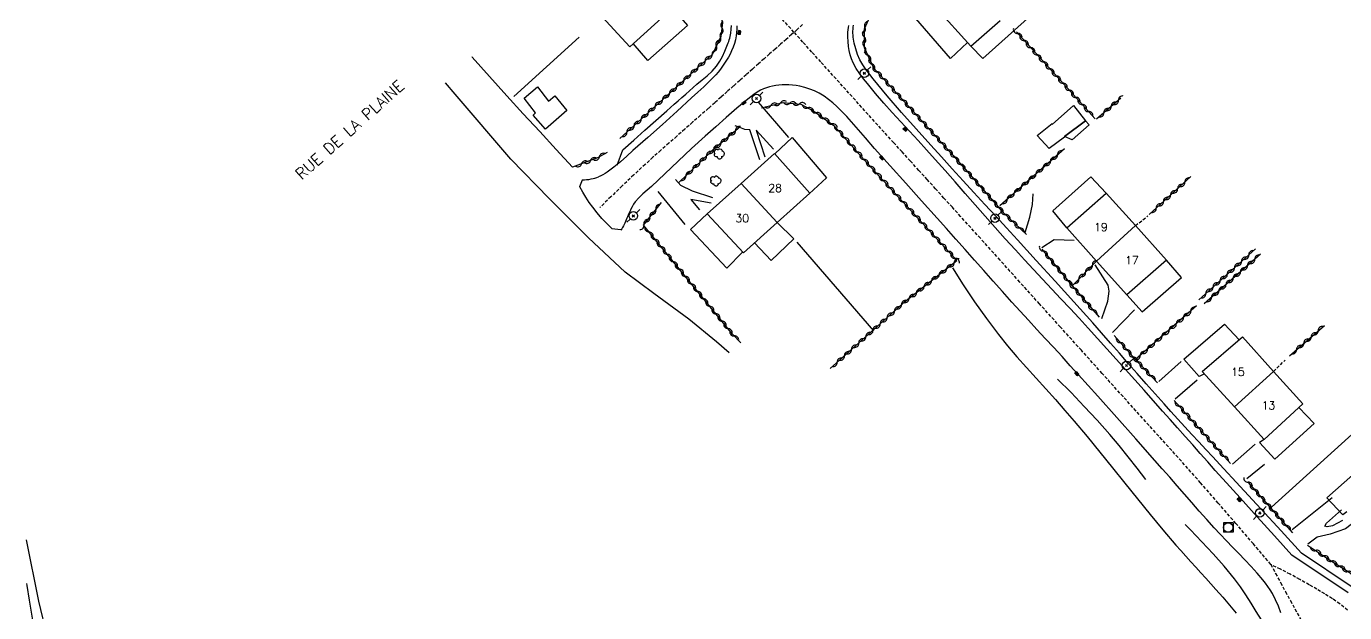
# Model space of a CAD drawing. Header units: millimetres. Extents: x 137000 to 138002, y 152999 to 154002.
# Drawn here: x 137000 to 137205.9, y 153732.7 to 153824.3 of the extents above; entities that cross this region are included whole.
import ezdxf
from ezdxf.enums import TextEntityAlignment as Align

# ---------------------------------------------------------------- set-up
doc = ezdxf.new("R2010")
doc.units = ezdxf.units.MM
doc.linetypes.add('DASHED', pattern=[0.75, 0.5, -0.25])
doc.layers.get('0').update_dxf_attribs({"linetype": 'CONTINUOUS'})
for name, color, linetype in [('W0001', 6, 'DASHED'), ('W0008', 7, 'CONTINUOUS'), ('W0014', 7, 'CONTINUOUS'), ('W0017', 7, 'CONTINUOUS'), ('W0101', 7, 'CONTINUOUS'), ('W0104', 1, 'CONTINUOUS'), ('W0112', 1, 'DASHED'), ('W0211', 2, 'CONTINUOUS'), ('W0300', 7, 'CONTINUOUS'), ('W0310', 3, 'CONTINUOUS'), ('W0330', 7, 'CONTINUOUS'), ('W0401', 7, 'CONTINUOUS'), ('W0420', 7, 'CONTINUOUS'), ('W0473', 7, 'CONTINUOUS'), ('W0989', 7, 'CONTINUOUS'), ('W0991', 7, 'CONTINUOUS'), ('W1102', 7, 'CONTINUOUS')]:
    doc.layers.add(name, color=color, linetype=linetype)
doc.styles.get("Standard").update_dxf_attribs({"font": 'romans.shx', "width": 0.85})

# ---------------------------------------------------------------- blocks, each defined once
blk = doc.blocks.new('T473')
for p, q in [((-0.166667, 0.166667), (0.166667, -0.166667)), ((-0.166667, -0.166667), (0.166667, 0.166667)), ((0.500001, 0.500001), (1.000002, 1.000002)), ((-1.000002, -1.000002), (-0.500001, -0.500001))]:
    blk.add_line(p, q)
blk.add_ellipse((0, 0), major_axis=(0.471405, 0.471405), ratio=1, start_param=5.4977871438, end_param=11.780972451)
blk = doc.blocks.new('T401')
for p, q in [((-0.3, 0.3), (0, 0.3)), ((-0.3, -0.25), (-0.3, 0.3)), ((-0.3, 0.15), (0, 0.15)), ((-0.3, 0), (0, 0)), ((0, 0.3), (0, -0.25)), ((-0.3, -0.15), (0, -0.15)), ((-0.3, -0.25), (-0.3, -0.3)), ((-0.3, -0.3), (0, -0.3)), ((0, -0.3), (0, -0.25))]:
    blk.add_line(p, q)
blk = doc.blocks.new('T420')
for p, q in [((0.75, 0.75), (-0.75, 0.75)), ((-0.75, 0.75), (-0.75, -0.75)), ((0.75, 0.75), (0.75, -0.75)), ((0.75, -0.75), (-0.75, -0.75))]:
    blk.add_line(p, q)
blk.add_ellipse((0, 0), major_axis=(-0.53, 0.53), ratio=1, start_param=3.926991, end_param=10.210176)
blk = doc.blocks.new('T300')
for p, q in [((-0.8, 0.51), (-0.86, 0.34)), ((-0.86, 0.34), (-0.86, 0.17)), ((-0.86, 0.17), (-0.74, 0.06)), ((-0.69, 0.63), (-0.8, 0.51)), ((-0.8, -0.06), (-0.74, 0.06)), ((-0.74, 0.06), (-0.69, 0.11)), ((-0.57, 0.69), (-0.69, 0.63)), ((-0.46, 0.69), (-0.57, 0.69)), ((-0.29, 0.63), (-0.46, 0.69)), ((-0.29, 0.63), (-0.17, 0.74)), ((-0.23, 0.57), (-0.29, 0.63)), ((-0.17, 0.74), (-0.06, 0.8)), ((-0.06, 0.8), (0.06, 0.8)), ((0.06, 0.8), (0.23, 0.74)), ((0.23, 0.74), (0.34, 0.63)), ((0.34, 0.63), (0.4, 0.51)), ((0.46, 0.46), (0.34, 0.46)), ((0.4, 0.51), (0.4, 0.46)), ((0.57, 0.4), (0.46, 0.46)), ((0.57, 0.4), (0.69, 0.29)), ((0.69, 0.29), (0.74, 0.17)), ((0.74, 0.06), (0.69, -0.17)), ((0.74, 0.17), (0.74, 0.06)), ((-0.8, -0.17), (-0.8, -0.06)), ((-0.8, -0.23), (-0.8, -0.17)), ((-0.74, -0.34), (-0.8, -0.23)), ((-0.69, -0.4), (-0.74, -0.34)), ((-0.51, -0.46), (-0.69, -0.4)), ((-0.4, -0.46), (-0.51, -0.46)), ((-0.4, -0.46), (-0.34, -0.46)), ((-0.34, -0.46), (-0.34, -0.4)), ((-0.34, -0.51), (-0.34, -0.46)), ((-0.29, -0.63), (-0.34, -0.51)), ((-0.17, -0.74), (-0.29, -0.63)), ((-0.06, -0.8), (-0.17, -0.74)), ((0.06, -0.8), (-0.06, -0.8)), ((0.17, -0.74), (0.06, -0.8)), ((0.23, -0.69), (0.17, -0.74)), ((0.29, -0.46), (0.23, -0.46)), ((0.29, -0.63), (0.23, -0.69)), ((0.46, -0.4), (0.29, -0.46)), ((0.34, -0.51), (0.29, -0.63)), ((0.34, -0.51), (0.34, -0.46)), ((0.57, -0.34), (0.46, -0.4)), ((0.63, -0.29), (0.57, -0.34)), ((0.69, -0.17), (0.63, -0.29))]:
    blk.add_line(p, q)
blk = doc.blocks.new('t310o')
at = {"color": 0, "linetype": 'Continuous'}
for centre, start, end in [((-0.5, 0.38), 216.8699, 323.1304), ((0.5, -0.37), 36.8699, 143.1303)]:
    blk.add_arc(centre, 0.625, start, end, dxfattribs=at)

msp = doc.modelspace()

# ---------------------------------------------------------------- linework, layer by layer
at = {"layer": 'W0001'}
for points in [[(137121.23, 153824.59), (137120.39, 153823.82), (137119.54, 153823.05), (137118.68, 153822.28), (137117.82, 153821.52), (137116.96, 153820.77), (137116.09, 153820.01), (137115.23, 153819.25), (137114.37, 153818.49), (137113.4, 153817.62), (137112.42, 153816.75), (137111.44, 153815.88), (137110.46, 153815.01), (137109.48, 153814.14), (137108.51, 153813.26), (137107.53, 153812.39), (137106.55, 153811.52), (137105.31, 153810.43), (137104.07, 153809.34), (137102.83, 153808.25), (137101.59, 153807.16), (137100.35, 153806.07), (137099.11, 153804.97), (137097.88, 153803.87), (137096.66, 153802.76), (137094.86, 153801.09), (137093.08, 153799.41), (137091.31, 153797.71), (137089.56, 153796)], [(137119.9, 153823.42), (137117.94, 153825.59)], [(137194.38, 153740.27), (137191.66, 153743.48), (137188.93, 153746.67), (137186.18, 153749.85), (137183.41, 153753.02), (137180.41, 153756.4), (137177.38, 153759.76), (137174.34, 153763.12), (137171.31, 153766.48), (137168.05, 153770.1), (137164.79, 153773.72), (137161.53, 153777.34), (137158.26, 153780.96), (137155.18, 153784.38), (137152.11, 153787.79), (137149.03, 153791.21), (137145.94, 153794.62), (137144.64, 153796.06), (137143.33, 153797.5), (137142.03, 153798.94), (137140.72, 153800.38), (137139.41, 153801.82), (137138.1, 153803.26), (137136.8, 153804.7), (137135.49, 153806.14), (137132.99, 153808.9), (137130.49, 153811.67), (137128, 153814.44), (137125.5, 153817.2), (137124.1, 153818.76), (137122.7, 153820.31), (137121.3, 153821.86), (137119.91, 153823.41)], [(137194.38, 153740.27), (137195.14, 153738.85), (137195.9, 153737.44), (137196.67, 153736.02), (137197.44, 153734.61), (137198.16, 153733.31), (137198.87, 153732), (137199.6, 153730.7), (137200.35, 153729.41), (137200.8, 153728.65), (137201.25, 153727.9), (137201.73, 153727.15), (137202.24, 153726.43), (137203.69, 153724.66), (137205.22, 153722.96), (137206.8, 153721.3)], [(137206.38, 153733.12), (137205.15, 153734.1), (137204, 153734.91), (137202.81, 153735.67), (137201.59, 153736.39), (137200.37, 153737.09), (137198.9, 153737.93), (137197.4, 153738.74), (137195.9, 153739.52), (137194.38, 153740.27)]]:
    msp.add_lwpolyline(points, dxfattribs=at)
at = {"layer": 'W0008'}
for points in [[(137110.96, 153824.4), (137110.97, 153823.88), (137110.95, 153823.35), (137110.89, 153822.83), (137110.77, 153822.23), (137110.6, 153821.64), (137110.39, 153821.06), (137110.16, 153820.49), (137109.92, 153819.98), (137109.65, 153819.49), (137109.36, 153819.02), (137109.06, 153818.55), (137108.74, 153818.08), (137108.4, 153817.62), (137108.05, 153817.18), (137107.68, 153816.75), (137106.78, 153815.8), (137105.84, 153814.9), (137104.87, 153814.02), (137103.91, 153813.14), (137101.65, 153811.05), (137099.37, 153808.99), (137097.07, 153806.95), (137094.75, 153804.92), (137093.77, 153804.05), (137092.79, 153803.18), (137091.79, 153802.33), (137090.73, 153801.55), (137090.4, 153801.34), (137090.06, 153801.15), (137089.72, 153800.98), (137089.36, 153800.82)], [(137197.65, 153741.74), (137194.96, 153744.71), (137192.27, 153747.68), (137189.58, 153750.66), (137186.91, 153753.64), (137185.72, 153754.96), (137184.54, 153756.28), (137183.37, 153757.6), (137182.19, 153758.93), (137181.01, 153760.26), (137179.83, 153761.58), (137178.65, 153762.91), (137177.47, 153764.23), (137174.58, 153767.48), (137171.69, 153770.72), (137168.79, 153773.96), (137165.88, 153777.19), (137164.46, 153778.72), (137163.04, 153780.25), (137161.61, 153781.77), (137160.18, 153783.29), (137158.74, 153784.81), (137157.32, 153786.33), (137155.9, 153787.86), (137154.49, 153789.4), (137152.9, 153791.15), (137151.33, 153792.91), (137149.76, 153794.68), (137148.2, 153796.46), (137146.64, 153798.23), (137145.08, 153800.01), (137143.52, 153801.78), (137141.95, 153803.55), (137140.62, 153805.02), (137139.28, 153806.48), (137137.93, 153807.93), (137136.58, 153809.39), (137135.24, 153810.86), (137133.93, 153812.34), (137132.64, 153813.85), (137131.38, 153815.39), (137130.77, 153816.15), (137130.17, 153816.92), (137129.61, 153817.73), (137129.14, 153818.6), (137128.88, 153819.23), (137128.69, 153819.88), (137128.54, 153820.54), (137128.43, 153821.2), (137128.35, 153821.94), (137128.32, 153822.68), (137128.33, 153823.43), (137128.41, 153824.17), (137128.46, 153824.46)], [(137195.97, 153732.7), (137195.57, 153733.73), (137195.14, 153734.76), (137194.64, 153735.75), (137194.3, 153736.3), (137193.93, 153736.83), (137193.54, 153737.34), (137193.14, 153737.84), (137192.24, 153738.9), (137191.31, 153739.94), (137190.35, 153740.96), (137189.39, 153741.97), (137188.42, 153742.97), (137187.45, 153743.97), (137186.49, 153744.98), (137185.55, 153746), (137184.37, 153747.3), (137183.21, 153748.61), (137182.05, 153749.93), (137180.9, 153751.24), (137179.75, 153752.56), (137178.6, 153753.88), (137177.44, 153755.2), (137176.29, 153756.52), (137173.32, 153759.87), (137170.34, 153763.21), (137167.36, 153766.55), (137164.37, 153769.88), (137163.07, 153771.31), (137161.77, 153772.73), (137160.47, 153774.15), (137159.16, 153775.57), (137157.85, 153776.98), (137156.55, 153778.4), (137155.25, 153779.82), (137153.95, 153781.25), (137152.48, 153782.88), (137151.02, 153784.52), (137149.56, 153786.16), (137148.1, 153787.8), (137146.64, 153789.44), (137145.18, 153791.08), (137143.72, 153792.72), (137142.26, 153794.36), (137139.82, 153797.08), (137137.38, 153799.81), (137134.94, 153802.53), (137132.49, 153805.26), (137131.05, 153806.91), (137129.63, 153808.59), (137128.16, 153810.23), (137126.6, 153811.79), (137125.96, 153812.36), (137125.3, 153812.92), (137124.6, 153813.44), (137123.86, 153813.89), (137123.13, 153814.24), (137122.38, 153814.53), (137121.61, 153814.76), (137120.83, 153814.96), (137120.26, 153815.06), (137119.69, 153815.13), (137119.11, 153815.17), (137118.53, 153815.18), (137118.04, 153815.17), (137117.54, 153815.14), (137117.05, 153815.08), (137116.56, 153815), (137116.07, 153814.88), (137115.59, 153814.74), (137115.12, 153814.57), (137114.67, 153814.36), (137114.14, 153814.05), (137113.64, 153813.69), (137113.17, 153813.32), (137112.7, 153812.94), (137110.99, 153811.55), (137109.32, 153810.1), (137107.68, 153808.64), (137106.05, 153807.16), (137103.92, 153805.22), (137101.82, 153803.25), (137099.73, 153801.27), (137097.63, 153799.29), (137096.99, 153798.72), (137096.32, 153798.15), (137095.68, 153797.56), (137095.1, 153796.91), (137094.85, 153796.54), (137094.63, 153796.14), (137094.43, 153795.74), (137094.24, 153795.33), (137094.12, 153795.09), (137094.01, 153794.84), (137093.91, 153794.59), (137093.81, 153794.35), (137093.7, 153794.1), (137093.6, 153793.85), (137093.49, 153793.6), (137093.37, 153793.36), (137093.25, 153793.14), (137093.13, 153792.92), (137093, 153792.7), (137092.86, 153792.49)], [(137086.45, 153799.29), (137086.85, 153800.37)], [(137086.82, 153800.37), (137087.17, 153800.37), (137087.52, 153800.39), (137087.87, 153800.42), (137088.22, 153800.48), (137088.51, 153800.54), (137088.8, 153800.62), (137089.09, 153800.71), (137089.36, 153800.82)], [(137091.44, 153792.72), (137090.65, 153793.51), (137089.89, 153794.33), (137089.17, 153795.18), (137088.48, 153796.06), (137087.92, 153796.83), (137087.4, 153797.62), (137086.91, 153798.43), (137086.45, 153799.27)], [(137092.86, 153792.52), (137091.44, 153792.69)], [(137206.45, 153735.81), (137197.65, 153741.74)], [(137000, 153737.29), (137000.05, 153737), (137000.46, 153734.68), (137000.72, 153733.12), (137000.98, 153731.56)]]:
    msp.add_lwpolyline(points, dxfattribs=at)
at = {"layer": 'W0014'}
for points in [[(137093.18, 153805.04), (137094.89, 153806.57), (137096.6, 153808.1), (137098.32, 153809.63), (137100.04, 153811.15), (137100.62, 153811.66), (137101.21, 153812.18), (137101.81, 153812.69), (137102.4, 153813.2), (137102.99, 153813.71), (137103.58, 153814.23), (137104.16, 153814.75), (137104.75, 153815.27), (137105.54, 153815.95), (137106.35, 153816.62), (137107.13, 153817.34), (137107.82, 153818.13), (137108.31, 153818.86), (137108.73, 153819.63), (137109.1, 153820.43), (137109.43, 153821.23), (137109.53, 153821.48), (137109.62, 153821.73), (137109.71, 153821.98), (137109.8, 153822.23), (137109.87, 153822.48), (137109.94, 153822.74), (137109.99, 153823), (137110.04, 153823.27), (137110.1, 153823.86), (137110.12, 153824.46)], [(137199.19, 153742.05), (137196, 153745.51), (137192.81, 153748.97), (137189.62, 153752.43), (137186.42, 153755.89), (137185.33, 153757.07), (137184.24, 153758.24), (137183.15, 153759.42), (137182.05, 153760.59), (137180.96, 153761.77), (137179.87, 153762.95), (137178.79, 153764.14), (137177.71, 153765.33), (137176.3, 153766.9), (137174.9, 153768.48), (137173.51, 153770.07), (137172.13, 153771.66), (137170.74, 153773.26), (137169.35, 153774.85), (137167.96, 153776.43), (137166.56, 153778.01), (137163.64, 153781.27), (137160.69, 153784.51), (137157.75, 153787.75), (137154.8, 153790.98), (137153.11, 153792.83), (137151.41, 153794.68), (137149.72, 153796.52), (137148.02, 153798.37), (137146.32, 153800.21), (137144.63, 153802.06), (137142.95, 153803.92), (137141.28, 153805.78), (137138.99, 153808.32), (137136.7, 153810.87), (137134.45, 153813.45), (137132.29, 153816.11), (137131.73, 153816.82), (137131.17, 153817.55), (137130.65, 153818.31), (137130.2, 153819.12), (137129.84, 153819.95), (137129.54, 153820.82), (137129.31, 153821.7), (137129.17, 153822.61), (137129.14, 153822.93), (137129.12, 153823.24), (137129.12, 153823.56), (137129.13, 153823.88), (137129.16, 153824.2), (137129.2, 153824.52)], [(137092.27, 153802.62), (137093.18, 153805.04)], [(137206.96, 153736.82), (137199.19, 153742.05)]]:
    msp.add_lwpolyline(points, dxfattribs=at)
at = {"layer": 'W0017'}
for points in [[(137119.12, 153806.98), (137114.37, 153812.48)], [(137114.56, 153803.46), (137112.99, 153808.17), (137112.22, 153808.21), (137111.2, 153808.61), (137110.72, 153808.79)], [(137116.73, 153805.14), (137113.98, 153808.12), (137115.34, 153803.93)], [(137107.23, 153797.54), (137104.06, 153798.57), (137102.23, 153799.46), (137101.39, 153800.39)], [(137102.93, 153793.39), (137098.71, 153798.52)], [(137156.03, 153792.11), (137156.77, 153794.54), (137157.18, 153796.47), (137157.25, 153798.15)], [(137106.99, 153796.7), (137103.81, 153797.29), (137105.14, 153795.66)], [(137158.61, 153789.79), (137160.52, 153791.03), (137163.68, 153790.93)], [(137167.97, 153778.69), (137168.92, 153781.38), (137169.15, 153782.94), (137168.97, 153783.88), (137166.94, 153787.09)], [(137169.65, 153776.52), (137173.09, 153780.04)], [(137176.87, 153768.86), (137180.39, 153771.97)], [(137179.46, 153766.15), (137182.86, 153769.12)], [(137191.94, 153759.03), (137188.41, 153755.93)], [(137190.62, 153753.68), (137193.41, 153755.92)], [(137203.95, 153750.69), (137197.72, 153745.66)], [(137205.59, 153747.11), (137204.03, 153746.32), (137203.17, 153746.14), (137202.83, 153746.23), (137203.1, 153746.71), (137205.42, 153748.79)], [(137207.59, 153747.04), (137206.05, 153745.82), (137203.64, 153744.99), (137201.64, 153744.55), (137200.16, 153743.41)]]:
    msp.add_lwpolyline(points, dxfattribs=at)
at = {"layer": 'W0101'}
for points in [[(137147.14, 153831.8), (137142.04, 153827.26), (137147.55, 153821.21), (137152.09, 153825.23)], [(137089.33, 153826.51), (137094.24, 153821.15), (137100.29, 153826.61)], [(137116.87, 153804.44), (137111.64, 153799.77)], [(137117.3, 153793.69), (137122.36, 153798.24), (137116.87, 153804.44)], [(137111.64, 153799.77), (137106.33, 153795.02), (137112, 153788.93), (137117.3, 153793.69)], [(137167.18, 153787.66), (137162.54, 153792.85), (137168.68, 153798.27), (137173.24, 153793.19)], [(137173.24, 153793.19), (137178.07, 153787.81), (137171.9, 153782.39)], [(137171.9, 153782.39), (137167.18, 153787.66)], [(137188.7, 153764.91), (137183.68, 153770.43), (137189.98, 153775.8), (137194.8, 153770.42)], [(137194.8, 153770.42), (137199.37, 153765.33), (137193.36, 153759.79)], [(137193.36, 153759.79), (137188.7, 153764.91)]]:
    msp.add_lwpolyline(points, dxfattribs=at)
at = {"layer": 'W0104'}
for points in [[(137158.1, 153830.57), (137159.81, 153828.65), (137149.38, 153819.31), (137147.55, 153821.21)], [(137100.15, 153826.76), (137100.81, 153827.29), (137103.26, 153824.48), (137097.08, 153818.99), (137094.8, 153821.65)], [(137147.02, 153821.78), (137144.34, 153819.32), (137138.92, 153825.53), (137141.64, 153828.11), (137142.34, 153827.53)], [(137116.9, 153804.4), (137119.61, 153806.94), (137124.97, 153800.67), (137122.26, 153798.14)], [(137162.54, 153792.85), (137160.32, 153795.51), (137166.29, 153800.81), (137168.68, 153798.27)], [(137106.33, 153795.02), (137103.76, 153792.61), (137109.39, 153786.55), (137111.88, 153789.07)], [(137113.76, 153790.51), (137116.32, 153787.76), (137119.87, 153791.11), (137117.3, 153793.69)], [(137171.9, 153782.39), (137174.29, 153779.71), (137180.45, 153785.11), (137178.07, 153787.81)], [(137184.02, 153770.06), (137183.21, 153769.65), (137180.82, 153772.35), (137187.14, 153777.79), (137189.45, 153775.35)], [(137193.36, 153759.79), (137192.63, 153759.32), (137195.02, 153756.73), (137201.18, 153762.29), (137198.78, 153764.79)], [(137206.25, 153748.48), (137205.61, 153748.04), (137203.15, 153750.67), (137209.46, 153756.25), (137211.64, 153753.61)]]:
    msp.add_lwpolyline(points, dxfattribs=at)
for points in [[(137084.4, 153811.18), (137081.08, 153808.27), (137079.15, 153810.46), (137079.52, 153810.79), (137077.77, 153813.09), (137079.83, 153814.88), (137081.55, 153812.65), (137082.57, 153813.48)], [(137165.42, 153809.55), (137162.17, 153807.1), (137162.17, 153807.02), (137159.79, 153805.24), (137157.88, 153807.26), (137160.22, 153809.13), (137160.24, 153808.98), (137163.59, 153811.95)], [(137165.42, 153809.55), (137166, 153808.93), (137163.35, 153806.6), (137162.17, 153807.1)]]:
    msp.add_lwpolyline(points, close=True, dxfattribs=at)
at = {"layer": 'W0112'}
for points in [[(137173.24, 153793.19), (137175.18, 153794.73)], [(137194.8, 153770.42), (137196.64, 153772.2)]]:
    msp.add_lwpolyline(points, dxfattribs=at)
at = {"layer": 'W0211'}
msp.add_lwpolyline([(137144.66, 153786.6), (137146.35, 153783.92), (137148.12, 153781.29), (137149.95, 153778.71), (137151.86, 153776.18), (137153.27, 153774.43), (137154.72, 153772.71), (137156.2, 153771.01), (137157.71, 153769.34), (137159.22, 153767.68), (137160.73, 153766.01), (137162.22, 153764.33), (137163.69, 153762.63), (137165.7, 153760.23), (137167.68, 153757.81), (137169.65, 153755.38), (137171.6, 153752.95), (137173.56, 153750.51), (137175.54, 153748.09), (137177.53, 153745.68), (137179.56, 153743.3), (137180.32, 153742.42), (137181.1, 153741.55), (137181.89, 153740.68), (137182.68, 153739.83), (137183.47, 153738.97), (137184.26, 153738.11), (137185.04, 153737.24), (137185.81, 153736.37), (137186.88, 153735.13), (137187.93, 153733.89), (137188.98, 153732.65)], dxfattribs=at)
at = {"layer": 'W0300'}
for points in [[(137086.36, 153822.65), (137076.15, 153813.38)], [(137085.32, 153802.32), (137082.75, 153805.09), (137080.18, 153807.88), (137077.62, 153810.67), (137075.07, 153813.47), (137072.34, 153816.48), (137069.62, 153819.5), (137069.59, 153819.53)], [(137120.37, 153790.63), (137132.33, 153776.74)], [(137174.89, 153753.52), (137173.53, 153755.33), (137172.13, 153757.1), (137170.69, 153758.85), (137169.22, 153760.58), (137167.25, 153762.79), (137165.24, 153764.96), (137163.18, 153767.1), (137161.08, 153769.19)], [(137213.1, 153766.05), (137194.47, 153749.2)], [(137206.97, 153715.42), (137203.93, 153718.34), (137201, 153721.39), (137198.19, 153724.54), (137195.52, 153727.81), (137194.6, 153729.04), (137193.74, 153730.31), (137192.91, 153731.6), (137192.11, 153732.91), (137191.32, 153734.22), (137190.5, 153735.51), (137189.64, 153736.79), (137188.73, 153738.02), (137187.1, 153740.01), (137185.39, 153741.93), (137183.63, 153743.8), (137181.86, 153745.66), (137181.65, 153745.88), (137181.44, 153746.09), (137181.23, 153746.3), (137181.02, 153746.5)]]:
    msp.add_lwpolyline(points, dxfattribs=at)
at = {"layer": 'W0310'}
for points in [[(137135.04, 153829.91), (137132.11, 153826.7), (137130.85, 153823.86), (137130.87, 153821.03), (137132.31, 153817.87), (137136.64, 153813.11), (137144.73, 153804.18), (137152.57, 153795.27), (137156.2, 153791.8)], [(137107.73, 153828.1), (137108.76, 153824.92), (137108.46, 153822.73), (137107.17, 153819.99), (137105.96, 153818.86), (137101.22, 153814.56), (137092.7, 153806.79)], [(137166.94, 153809.9), (137154.64, 153823.45)], [(137114.85, 153811.61), (137118.18, 153812.42), (137120.99, 153812.18), (137122.99, 153811.09), (137126.15, 153808.86), (137130.89, 153803.49), (137145.35, 153787.75)], [(137170.94, 153813.1), (137167.18, 153809.85)], [(137111.48, 153808.62), (137106.92, 153804.74), (137101.94, 153799.91)], [(137090.7, 153804.63), (137089.22, 153803.78), (137085.32, 153802.32)], [(137162.16, 153805.19), (137152.07, 153796.3)], [(137181.91, 153800.85), (137175.37, 153794.94)], [(137111.61, 153774.88), (137110.3, 153776.26), (137096.39, 153793.26), (137099.21, 153796.81)], [(137158.6, 153789.54), (137163.35, 153783.8), (137163.35, 153783.77), (137167.57, 153778.91)], [(137183.12, 153781.59), (137192.02, 153789.57)], [(137145.35, 153787.72), (137136.93, 153781.05), (137125.54, 153770.85)], [(137163.35, 153783.8), (137167.18, 153787.66)], [(137192.77, 153788.73), (137184, 153781)], [(137182.8, 153780.64), (137173.27, 153772.26), (137169.93, 153776.03)], [(137197.29, 153772.83), (137202.75, 153777.6)], [(137173.27, 153772.26), (137176.68, 153768.65)], [(137179.27, 153765.89), (137188.08, 153756.03)], [(137190.8, 153753.13), (137197.77, 153745.22)], [(137200.14, 153743.28), (137203.54, 153741), (137206.6, 153739.04), (137208.53, 153737.54), (137210.75, 153734.76)]]:
    msp.add_lwpolyline(points, dxfattribs=at)
at = {"layer": 'W0330'}
for points in [[(137109.78, 153773.33), (137107.8, 153775.05), (137103.48, 153778.56), (137097.99, 153782.61), (137093.54, 153785.92), (137087.79, 153791.27), (137081.67, 153797.43), (137075.66, 153803.57), (137066.98, 153813.74), (137065.47, 153815.49)], [(137014, 153700.49), (137012.47, 153703.1), (137005.99, 153717.92), (137004.54, 153723.68), (137001.95, 153734.51), (137000, 153744.12)]]:
    msp.add_lwpolyline(points, dxfattribs=at)
at = {"layer": 'W1102'}
for points in [[(137117.3, 153793.69), (137111.64, 153799.77)], [(137167.18, 153787.66), (137173.24, 153793.19)], [(137188.7, 153764.91), (137194.8, 153770.42)]]:
    msp.add_lwpolyline(points, dxfattribs=at)

# ---------------------------------------------------------------- block references
at = {"layer": 'W0300'}
for p in [(137108.28, 153804.38), (137107.74, 153800.15)]:
    msp.add_blockref('T300', p, dxfattribs=at)
at = {"layer": 'W0310'}
for p, rotation in [((137108.65, 153824.1), 262.0314178680586), ((137130.98, 153824.16), 246.1420891057314), ((137108.41, 153822.63), 244.8170389031279), ((137130.86, 153822.68), 270.4468208421856), ((137154.85, 153823.23), 132.2235802661996), ((137155.85, 153822.11), 132.2235802661996), ((137107.11, 153819.93), 223.0957267107855), ((137107.77, 153821.27), 244.8170389031279), ((137130.87, 153821.18), 270.4468208421856), ((137131.43, 153819.8), 294.4207785316597), ((137156.86, 153821), 132.2235802661996), ((137157.87, 153819.89), 132.2235802661996), ((137104.9, 153817.9), 222.2514059431696), ((137106.01, 153818.91), 223.0957267107855), ((137132.05, 153818.44), 294.4207785316597), ((137158.88, 153818.78), 132.2235802661996), ((137159.89, 153817.67), 132.2235802661996), ((137102.68, 153815.88), 222.2514059431696), ((137103.79, 153816.89), 222.2514059431696), ((137132.9, 153817.22), 312.2964618104407), ((137133.9, 153816.11), 312.2964618104407), ((137160.89, 153816.56), 132.2235802661996), ((137161.9, 153815.45), 132.2235802661996), ((137100.46, 153813.86), 222.3529181973579), ((137101.57, 153814.87), 222.2514059431696), ((137134.91, 153815), 312.2964618104407), ((137135.92, 153813.89), 312.2964618104407), ((137162.91, 153814.34), 132.2235802661996), ((137163.92, 153813.23), 132.2235802661996), ((137098.24, 153811.84), 222.3529181973579), ((137099.35, 153812.85), 222.3529181973579), ((137116.31, 153811.97), 13.66646733020455), ((137117.77, 153812.32), 13.66646733020455), ((137119.25, 153812.33), 355.2279361747516), ((137120.75, 153812.21), 355.2279361747516), ((137122.09, 153811.58), 331.3413420028313), ((137136.93, 153812.78), 312.1946833365294), ((137137.94, 153811.67), 312.1946833365294), ((137164.93, 153812.12), 132.2235802661996), ((137169.45, 153811.81), 220.8133618694414), ((137170.58, 153812.79), 220.8133618694414), ((137096.03, 153809.82), 222.3529181973579), ((137097.14, 153810.83), 222.3529181973579), ((137123.38, 153810.82), 324.7154835528348), ((137124.6, 153809.95), 324.7154835528348), ((137138.95, 153810.56), 312.1946833365294), ((137139.95, 153809.45), 312.1946833365294), ((137165.93, 153811.01), 132.2235802661996), ((137168.31, 153810.83), 220.8133618694414), ((137093.81, 153807.8), 222.3529181973579), ((137094.92, 153808.81), 222.3529181973579), ((137110.77, 153808.02), 220.3969603755746), ((137125.83, 153809.08), 324.7154835528348), ((137126.88, 153808.03), 311.4874870314021), ((137140.96, 153808.34), 312.1946833365294), ((137141.97, 153807.23), 312.1946833365294), ((137107.35, 153805.1), 220.3969603755746), ((137108.49, 153806.07), 220.3969603755746), ((137109.63, 153807.05), 220.3969603755746), ((137127.88, 153806.9), 311.4874870314021), ((137128.87, 153805.78), 311.4874870314021), ((137142.98, 153806.12), 312.1946833365294), ((137143.98, 153805), 312.1946833365294), ((137088.13, 153803.37), 200.578570306493), ((137089.51, 153803.95), 210.0040986125605), ((137105.17, 153803.04), 224.1061952532316), ((137106.24, 153804.08), 224.1061952532316), ((137129.86, 153804.66), 311.4874870314021), ((137130.86, 153803.53), 311.4874870314021), ((137144.99, 153803.89), 311.3393721268726), ((137159.95, 153803.24), 221.3971658190525), ((137161.07, 153804.24), 221.3971658190525), ((137086.73, 153802.85), 200.578570306493), ((137103.01, 153800.95), 224.1061952532316), ((137104.09, 153802), 224.1061952532316), ((137131.87, 153802.43), 312.5707266765207), ((137132.89, 153801.32), 312.5707266765207), ((137145.98, 153802.76), 311.3393721268726), ((137146.97, 153801.64), 311.3393721268726), ((137157.7, 153801.26), 221.3971658190525), ((137158.82, 153802.25), 221.3971658190525), ((137133.9, 153800.22), 312.5707266765207), ((137134.91, 153799.11), 312.5707266765207), ((137147.96, 153800.51), 311.3393721268726), ((137148.95, 153799.38), 311.3393721268726), ((137155.45, 153799.28), 221.3971658190525), ((137156.57, 153800.27), 221.3971658190525), ((137179.83, 153798.96), 222.1071405036835), ((137180.94, 153799.97), 222.1071405036835), ((137135.93, 153798.01), 312.5707266765207), ((137136.94, 153796.9), 312.5707266765207), ((137149.94, 153798.26), 311.3393721268726), ((137150.93, 153797.13), 311.3393721268726), ((137153.2, 153797.29), 221.3971658190525), ((137154.32, 153798.28), 221.3971658190525), ((137177.6, 153796.95), 222.1071405036835), ((137178.71, 153797.95), 222.1071405036835), ((137098.34, 153795.71), 51.57921084963095), ((137137.96, 153795.8), 312.5707266765207), ((137138.97, 153794.69), 312.5707266765207), ((137151.92, 153796.01), 311.3393721268726), ((137152.95, 153794.91), 316.2350143104641), ((137176.49, 153795.94), 222.1071405036835), ((137096.47, 153793.36), 51.57921084963095), ((137097.4, 153794.54), 51.57921084963095), ((137139.99, 153793.59), 312.5707266765207), ((137154.03, 153793.87), 316.2350143104641), ((137155.11, 153792.83), 316.2350143104641), ((137097.26, 153792.2), 129.2982169103238), ((137098.21, 153791.04), 129.2982169103238), ((137141, 153792.48), 312.5707266765207), ((137142.02, 153791.38), 312.5707266765207), ((137099.16, 153789.88), 129.2982169103238), ((137100.11, 153788.72), 129.2982169103238), ((137143.03, 153790.28), 312.5707266765207), ((137144.05, 153789.17), 312.5707266765207), ((137158.87, 153789.22), 309.5673977589312), ((137190.94, 153788.6), 41.90464581443191), ((137101.06, 153787.56), 129.2982169103238), ((137102.01, 153786.4), 129.2982169103238), ((137144.93, 153787.39), 218.3925630949841), ((137145.06, 153788.07), 312.5707266765207), ((137159.82, 153788.07), 309.5673977589312), ((137160.78, 153786.91), 309.5673977589312), ((137166.52, 153786.99), 45.2679440149663), ((137188.71, 153786.6), 41.90464581443191), ((137189.82, 153787.6), 41.90464581443191), ((137190.75, 153786.95), 221.395395881924), ((137191.88, 153787.94), 221.395395881924), ((137102.96, 153785.24), 129.2982169103238), ((137141.4, 153784.59), 218.3925630949841), ((137142.58, 153785.53), 218.3925630949841), ((137143.75, 153786.46), 218.3925630949841), ((137161.73, 153785.76), 309.5673977589312), ((137162.69, 153784.6), 309.5673977589312), ((137164.41, 153784.86), 45.2679440149663), ((137165.46, 153785.93), 45.2679440149663), ((137186.47, 153784.6), 41.90464581443191), ((137187.59, 153785.6), 41.90464581443191), ((137188.5, 153784.97), 221.395395881924), ((137189.63, 153785.96), 221.395395881924), ((137103.91, 153784.08), 129.2982169103238), ((137104.86, 153782.91), 129.2982169103238), ((137139.05, 153782.73), 218.3925630949841), ((137140.22, 153783.66), 218.3925630949841), ((137163.63, 153783.44), 310.9336812252616), ((137164.62, 153782.31), 310.9336812252616), ((137184.24, 153782.59), 41.90464581443191), ((137185.36, 153783.59), 41.90464581443191), ((137186.25, 153782.98), 221.395395881924), ((137187.38, 153783.98), 221.395395881924), ((137105.81, 153781.75), 129.2982169103238), ((137106.76, 153780.59), 129.2982169103238), ((137136.71, 153780.85), 221.8555522626343), ((137137.87, 153781.8), 218.3925630949841), ((137165.6, 153781.18), 310.9336812252616), ((137185.13, 153781.99), 221.395395881924), ((137107.71, 153779.43), 129.2982169103238), ((137108.66, 153778.27), 129.2982169103238), ((137134.47, 153778.85), 221.8555522626343), ((137135.59, 153779.85), 221.8555522626343), ((137166.58, 153780.04), 310.9336812252616), ((137180.75, 153778.84), 221.3523859099655), ((137181.87, 153779.83), 221.3523859099655), ((137109.61, 153777.11), 129.2982169103238), ((137132.24, 153776.85), 221.8555522626343), ((137133.36, 153777.85), 221.8555522626343), ((137178.49, 153776.86), 221.3523859099655), ((137179.62, 153777.85), 221.3523859099655), ((137201.8, 153776.78), 41.17113139356477), ((137110.58, 153775.97), 133.3376490266615), ((137130.01, 153774.85), 221.8555522626343), ((137131.12, 153775.85), 221.8555522626343), ((137170.92, 153774.91), 131.5485518398676), ((137176.24, 153774.87), 221.3523859099655), ((137177.37, 153775.87), 221.3523859099655), ((137199.55, 153774.81), 41.17113139356477), ((137200.68, 153775.79), 41.17113139356477), ((137127.77, 153772.85), 221.8555522626343), ((137128.89, 153773.85), 221.8555522626343), ((137171.92, 153773.78), 131.5485518398676), ((137172.91, 153772.66), 131.5485518398676), ((137173.99, 153772.89), 221.3523859099655), ((137175.12, 153773.88), 221.3523859099655), ((137198.42, 153773.82), 41.17113139356477), ((137126.65, 153771.85), 221.8555522626343), ((137173.59, 153771.92), 313.37693149932), ((137174.62, 153770.83), 313.37693149932), ((137175.65, 153769.74), 313.37693149932), ((137180.09, 153764.98), 311.777371793354), ((137181.09, 153763.86), 311.777371793354), ((137182.09, 153762.74), 311.777371793354), ((137183.09, 153761.62), 311.777371793354), ((137184.09, 153760.5), 311.777371793354), ((137185.09, 153759.38), 311.777371793354), ((137186.09, 153758.26), 311.777371793354), ((137187.09, 153757.15), 311.777371793354), ((137190.83, 153753.1), 311.4020999156247), ((137191.82, 153751.97), 311.4020999156247), ((137192.81, 153750.85), 311.4020999156247), ((137193.81, 153749.72), 311.4020999156247), ((137194.8, 153748.6), 311.4020999156247), ((137195.79, 153747.47), 311.4020999156247), ((137196.78, 153746.35), 311.4020999156247), ((137201.39, 153742.44), 326.1350849168171), ((137202.63, 153741.6), 326.1350849168171), ((137203.88, 153740.78), 327.4344359977654), ((137205.15, 153739.97), 327.4344359977654), ((137206.41, 153739.16), 327.4344359977654)]:
    msp.add_blockref('t310o', p, dxfattribs=dict(at, rotation=rotation))
at = {"layer": 'W0401'}
for p, rotation in [((137111.23, 153823.36), 176.1790369051768), ((137111.99, 153812.49), 129.0634084631884), ((137137.35, 153808.32), 42.90693781978396), ((137133.71, 153803.85), 41.93341729700369), ((137164.19, 153770.16), 42.15419633173519), ((137189.57, 153750.49), 41.9987412262257)]:
    msp.add_blockref('T401', p, dxfattribs=dict(at, rotation=rotation))
at = {"layer": 'W0420'}
msp.add_blockref('T420', (137187.73, 153746.04), dxfattribs=at)
at = {"layer": 'W0473'}
for p in [(137130.9, 153817.02), (137114.06, 153813.06), (137094.81, 153794.71), (137151.3, 153794.36), (137171.83, 153771.35), (137192.67, 153748.31)]:
    msp.add_blockref('T473', p, dxfattribs=at)

# ---------------------------------------------------------------- texts
at = {"layer": 'W0989'}
msp.add_text('RUE DE LA PLAINE   ', height=1.75, rotation=41.9013, dxfattribs=at).set_placement((137043, 153800.25))
at = {"layer": 'W0991'}
for s, p in [('28', (137116.96, 153799.07)), ('30', (137111.82, 153794.35)), ('19', (137167.84, 153792.97)), ('17', (137172.68, 153787.79)), ('15', (137189.24, 153770.35)), ('13', (137194.02, 153765.1))]:
    msp.add_text(s, height=1.25, dxfattribs=at).set_placement(p, align=Align.MIDDLE_CENTER)

doc.saveas('drawing.dxf')
